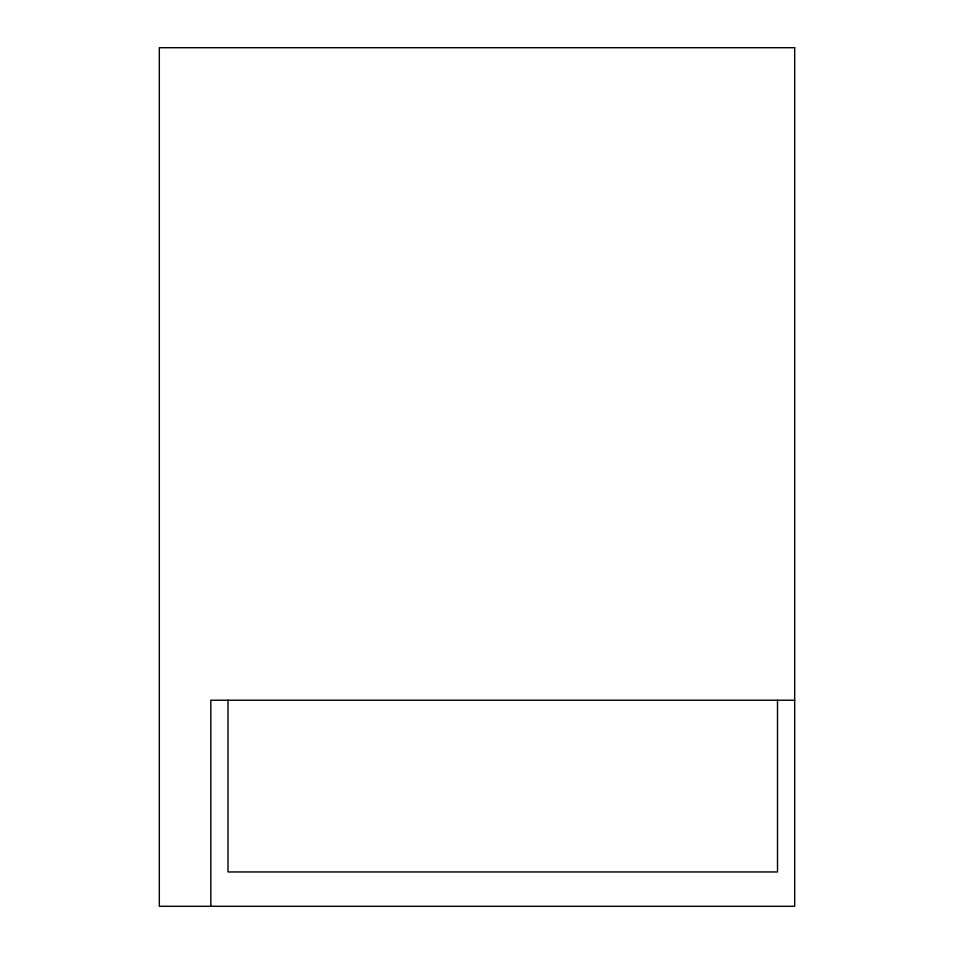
<?xml version="1.0" encoding="UTF-8"?>
<svg xmlns="http://www.w3.org/2000/svg" width="954" height="954" viewBox="0 0 954 954"><rect width="100%" height="100%" fill="white"/><g stroke="black" fill="none" stroke-linecap="round" stroke-linejoin="round"><path stroke-width="1.43" d="M794.682 700.236L210.834 700.236L210.834 906.3M777.51 700.236L777.51 871.956L228.006 871.956L228.006 700.236M794.682 47.7L159.318 47.7L159.318 906.3L794.682 906.3L794.682 47.7"/></g></svg>
